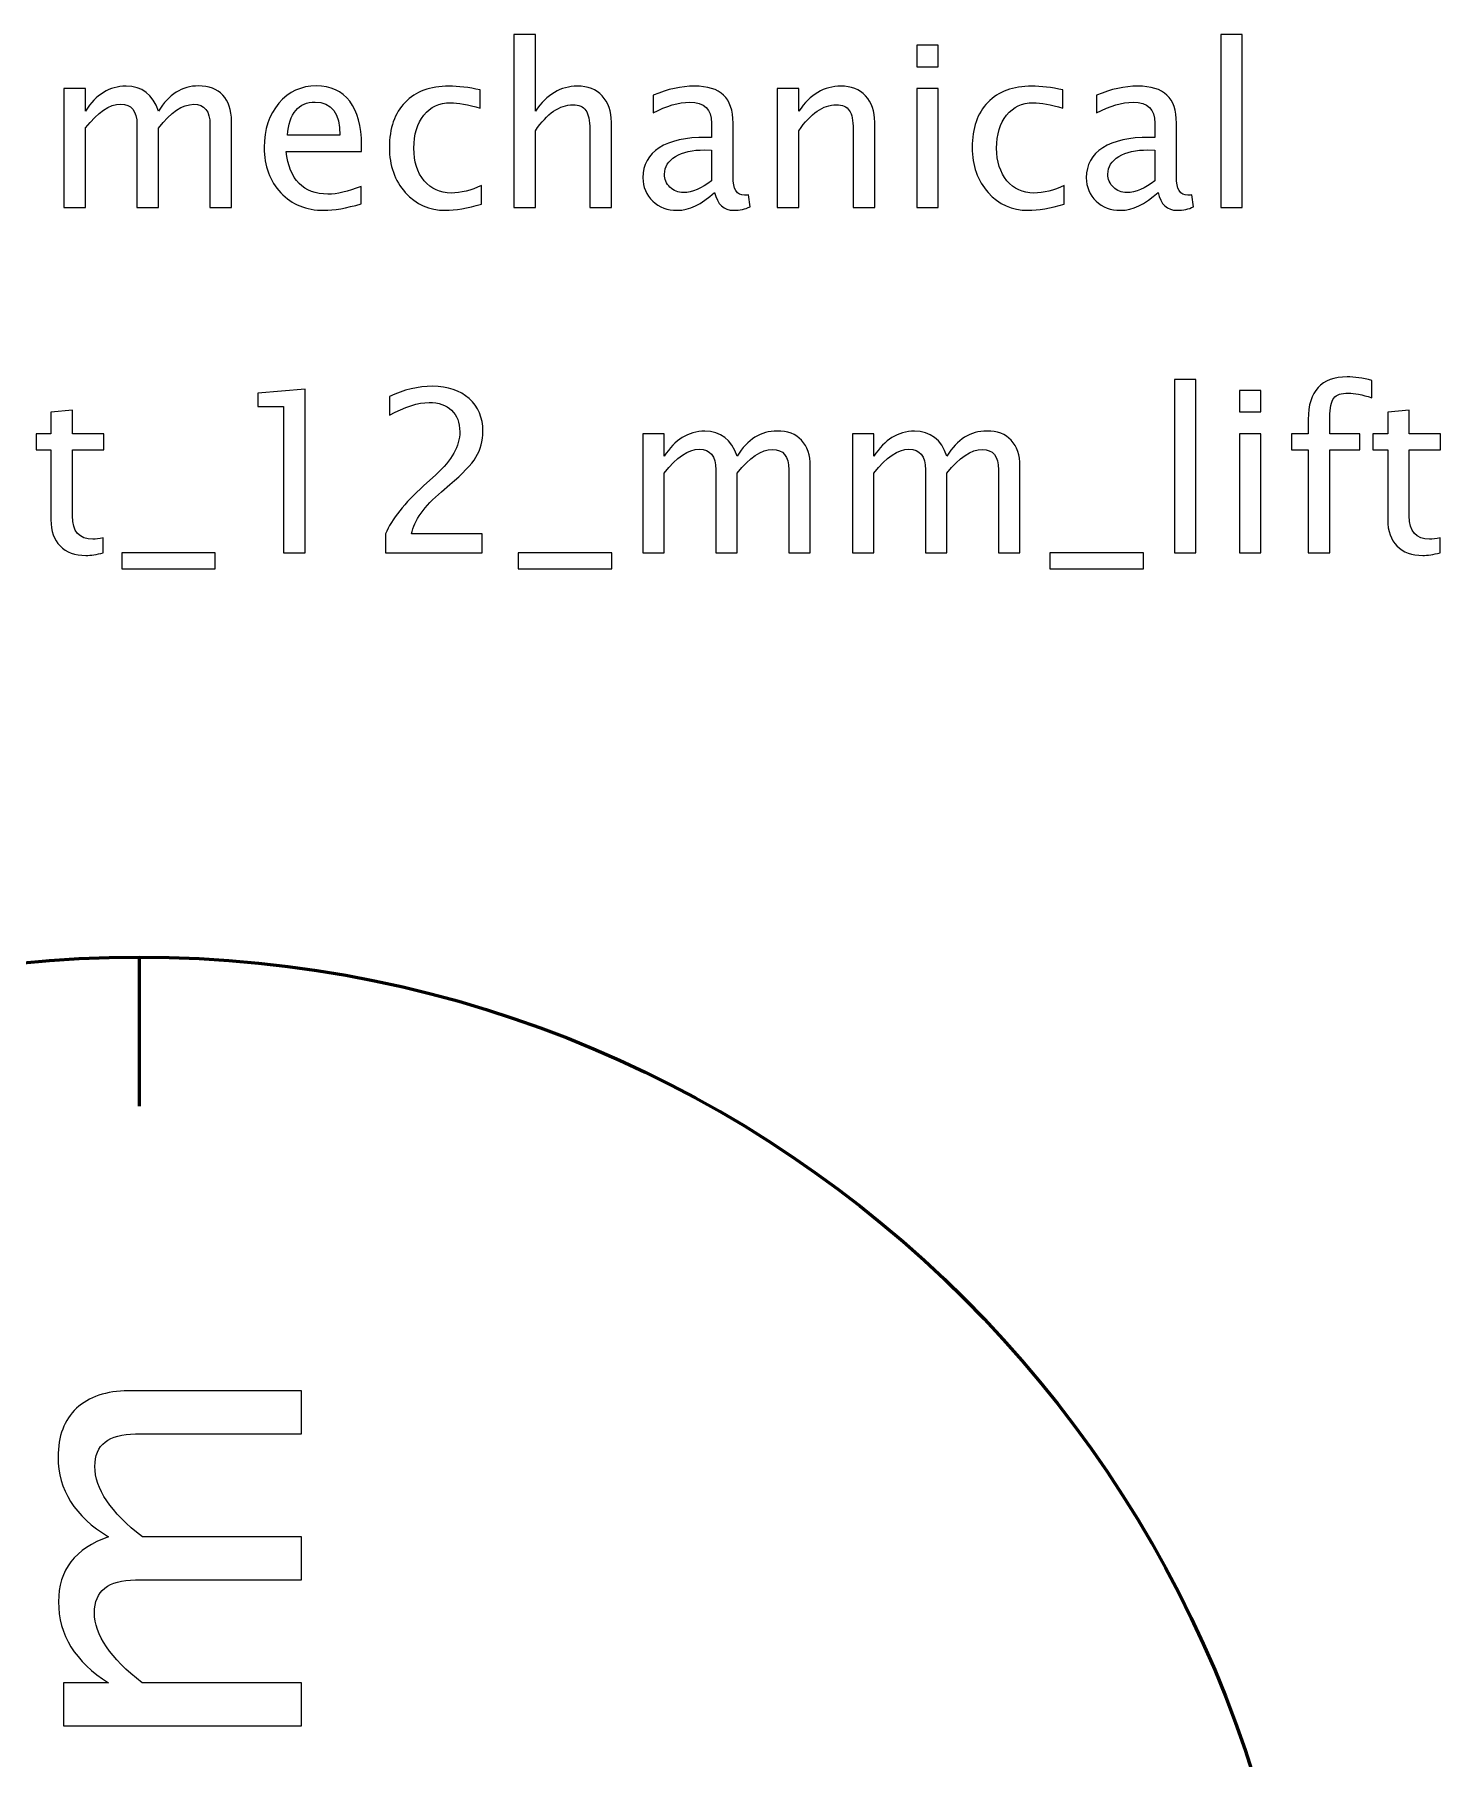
# Model space of a CAD drawing. Header units: centimetres. Extents: x -42.5 to 44.4, y -43.5 to 43.2.
# Drawn here: x -21.197 to -18.547, y 5.189 to 8.439 of the extents above; entities that cross this region are included whole.
import ezdxf

# ---------------------------------------------------------------- set-up
doc = ezdxf.new("R2010")
doc.units = ezdxf.units.CM
doc.header["$MEASUREMENT"] = 0
doc.layers.add('Layer 1', color=7, linetype='Continuous')

msp = doc.modelspace()

# ---------------------------------------------------------------- linework, layer by layer
at = {"layer": 'Layer 1', "lineweight": 53}
msp.add_ellipse((-21, 4.5), major_axis=(0, 2.2), ratio=1, dxfattribs=at)
at = {"layer": 'Layer 1'}
for points, knots in [([(-20.29378, 8.11265), (-20.29378, 8.11265), (-20.29378, 8.43904), (-20.29378, 8.43904), (-20.29378, 8.43904), (-20.29378, 8.43904), (-20.25314, 8.43904), (-20.25314, 8.43904), (-20.25314, 8.43904), (-20.25314, 8.43904), (-20.25314, 8.29461), (-20.25314, 8.29461), (-20.25314, 8.29461), (-20.23162, 8.32601), (-20.20523, 8.34167), (-20.17405, 8.34167), (-20.17405, 8.34167), (-20.15443, 8.34167), (-20.13884, 8.33553), (-20.12734, 8.32319), (-20.12734, 8.32319), (-20.11584, 8.31091), (-20.11006, 8.29433), (-20.11006, 8.27359), (-20.11006, 8.27359), (-20.11006, 8.27359), (-20.11006, 8.11265), (-20.11006, 8.11265), (-20.11006, 8.11265), (-20.11006, 8.11265), (-20.15069, 8.11265), (-20.15069, 8.11265), (-20.15069, 8.11265), (-20.15069, 8.11265), (-20.15069, 8.26032), (-20.15069, 8.26032), (-20.15069, 8.26032), (-20.15069, 8.27697), (-20.15316, 8.28883), (-20.15803, 8.29588), (-20.15803, 8.29588), (-20.16297, 8.30301), (-20.17109, 8.30654), (-20.18244, 8.30654), (-20.18244, 8.30654), (-20.20742, 8.30654), (-20.23099, 8.29024), (-20.25314, 8.25764), (-20.25314, 8.25764), (-20.25314, 8.25764), (-20.25314, 8.11265), (-20.25314, 8.11265), (-20.25314, 8.11265), (-20.25314, 8.11265), (-20.29378, 8.11265), (-20.29378, 8.11265)], [0, 0, 0, 0, 0.0666667, 0.0666667, 0.0666667, 0.0666667, 0.1333333, 0.1333333, 0.1333333, 0.1333333, 0.2, 0.2, 0.2, 0.2, 0.2666667, 0.2666667, 0.2666667, 0.2666667, 0.3333333, 0.3333333, 0.3333333, 0.3333333, 0.4, 0.4, 0.4, 0.4, 0.4666667, 0.4666667, 0.4666667, 0.4666667, 0.5333333, 0.5333333, 0.5333333, 0.5333333, 0.6, 0.6, 0.6, 0.6, 0.6666667, 0.6666667, 0.6666667, 0.6666667, 0.7333333, 0.7333333, 0.7333333, 0.7333333, 0.8, 0.8, 0.8, 0.8, 0.8666667, 0.8666667, 0.8666667, 0.8666667, 1, 1, 1, 1]), ([(-19.53453, 8.37808), (-19.53453, 8.37808), (-19.53453, 8.41872), (-19.53453, 8.41872), (-19.53453, 8.41872), (-19.53453, 8.41872), (-19.49389, 8.41872), (-19.49389, 8.41872), (-19.49389, 8.41872), (-19.49389, 8.41872), (-19.49389, 8.37808), (-19.49389, 8.37808), (-19.49389, 8.37808), (-19.49389, 8.37808), (-19.53453, 8.37808), (-19.53453, 8.37808)], [0, 0, 0, 0, 0.2, 0.2, 0.2, 0.2, 0.4, 0.4, 0.4, 0.4, 0.6, 0.6, 0.6, 0.6, 1, 1, 1, 1]), ([(-18.96162, 8.11265), (-18.96162, 8.11265), (-18.96162, 8.43904), (-18.96162, 8.43904), (-18.96162, 8.43904), (-18.96162, 8.43904), (-18.92098, 8.43904), (-18.92098, 8.43904), (-18.92098, 8.43904), (-18.92098, 8.43904), (-18.92098, 8.11265), (-18.92098, 8.11265), (-18.92098, 8.11265), (-18.92098, 8.11265), (-18.96162, 8.11265), (-18.96162, 8.11265)], [0, 0, 0, 0, 0.2, 0.2, 0.2, 0.2, 0.4, 0.4, 0.4, 0.4, 0.6, 0.6, 0.6, 0.6, 1, 1, 1, 1]), ([(-21.14172, 8.11265), (-21.14172, 8.11265), (-21.14172, 8.33701), (-21.14172, 8.33701), (-21.14172, 8.33701), (-21.14172, 8.33701), (-21.10108, 8.33701), (-21.10108, 8.33701), (-21.10108, 8.33701), (-21.10108, 8.33701), (-21.10108, 8.29461), (-21.10108, 8.29461), (-21.10108, 8.29461), (-21.08125, 8.32601), (-21.05585, 8.34167), (-21.02474, 8.34167), (-21.02474, 8.34167), (-20.99475, 8.34167), (-20.97436, 8.32601), (-20.9635, 8.29461), (-20.9635, 8.29461), (-20.94424, 8.32629), (-20.91912, 8.34209), (-20.88829, 8.34209), (-20.88829, 8.34209), (-20.8686, 8.34209), (-20.85329, 8.33631), (-20.84236, 8.32467), (-20.84236, 8.32467), (-20.83142, 8.31303), (-20.82592, 8.29673), (-20.82592, 8.27577), (-20.82592, 8.27577), (-20.82592, 8.27577), (-20.82592, 8.11265), (-20.82592, 8.11265), (-20.82592, 8.11265), (-20.82592, 8.11265), (-20.86656, 8.11265), (-20.86656, 8.11265), (-20.86656, 8.11265), (-20.86656, 8.11265), (-20.86656, 8.26907), (-20.86656, 8.26907), (-20.86656, 8.26907), (-20.86656, 8.29461), (-20.87672, 8.30738), (-20.89704, 8.30738), (-20.89704, 8.30738), (-20.91813, 8.30738), (-20.94029, 8.29249), (-20.9635, 8.26265), (-20.9635, 8.26265), (-20.9635, 8.26265), (-20.9635, 8.11265), (-20.9635, 8.11265), (-20.9635, 8.11265), (-20.9635, 8.11265), (-21.00414, 8.11265), (-21.00414, 8.11265), (-21.00414, 8.11265), (-21.00414, 8.11265), (-21.00414, 8.26921), (-21.00414, 8.26921), (-21.00414, 8.26921), (-21.00414, 8.29496), (-21.01444, 8.30781), (-21.03511, 8.30781), (-21.03511, 8.30781), (-21.05564, 8.30781), (-21.07766, 8.29285), (-21.10108, 8.26286), (-21.10108, 8.26286), (-21.10108, 8.26286), (-21.10108, 8.11265), (-21.10108, 8.11265), (-21.10108, 8.11265), (-21.10108, 8.11265), (-21.14172, 8.11265), (-21.14172, 8.11265)], [0, 0, 0, 0, 0.047619, 0.047619, 0.047619, 0.047619, 0.0952381, 0.0952381, 0.0952381, 0.0952381, 0.1428571, 0.1428571, 0.1428571, 0.1428571, 0.1904762, 0.1904762, 0.1904762, 0.1904762, 0.2380952, 0.2380952, 0.2380952, 0.2380952, 0.2857143, 0.2857143, 0.2857143, 0.2857143, 0.3333333, 0.3333333, 0.3333333, 0.3333333, 0.3809524, 0.3809524, 0.3809524, 0.3809524, 0.4285714, 0.4285714, 0.4285714, 0.4285714, 0.4761905, 0.4761905, 0.4761905, 0.4761905, 0.5238095, 0.5238095, 0.5238095, 0.5238095, 0.5714286, 0.5714286, 0.5714286, 0.5714286, 0.6190476, 0.6190476, 0.6190476, 0.6190476, 0.6666667, 0.6666667, 0.6666667, 0.6666667, 0.7142857, 0.7142857, 0.7142857, 0.7142857, 0.7619048, 0.7619048, 0.7619048, 0.7619048, 0.8095238, 0.8095238, 0.8095238, 0.8095238, 0.8571429, 0.8571429, 0.8571429, 0.8571429, 0.9047619, 0.9047619, 0.9047619, 0.9047619, 1, 1, 1, 1]), ([(-20.58179, 8.11985), (-20.6091, 8.11166), (-20.63245, 8.10757), (-20.65193, 8.10757), (-20.65193, 8.10757), (-20.68516, 8.10757), (-20.71218, 8.11858), (-20.73299, 8.14052), (-20.73299, 8.14052), (-20.75381, 8.16246), (-20.76425, 8.1909), (-20.76425, 8.22589), (-20.76425, 8.22589), (-20.76425, 8.25983), (-20.75508, 8.2877), (-20.73666, 8.3095), (-20.73666, 8.3095), (-20.71825, 8.33123), (-20.69468, 8.34209), (-20.66597, 8.34209), (-20.66597, 8.34209), (-20.6388, 8.34209), (-20.61778, 8.33243), (-20.60296, 8.3131), (-20.60296, 8.3131), (-20.58814, 8.29376), (-20.58074, 8.26639), (-20.58074, 8.2309), (-20.58074, 8.2309), (-20.58074, 8.2309), (-20.58095, 8.21848), (-20.58095, 8.21848), (-20.58095, 8.21848), (-20.58095, 8.21848), (-20.72276, 8.21848), (-20.72276, 8.21848), (-20.72276, 8.21848), (-20.71684, 8.16486), (-20.69066, 8.13805), (-20.64431, 8.13805), (-20.64431, 8.13805), (-20.6273, 8.13805), (-20.60649, 8.14285), (-20.58179, 8.15244), (-20.58179, 8.15244), (-20.58179, 8.15244), (-20.58179, 8.11985), (-20.58179, 8.11985)], [0, 0, 0, 0, 0.0769231, 0.0769231, 0.0769231, 0.0769231, 0.1538462, 0.1538462, 0.1538462, 0.1538462, 0.2307692, 0.2307692, 0.2307692, 0.2307692, 0.3076923, 0.3076923, 0.3076923, 0.3076923, 0.3846154, 0.3846154, 0.3846154, 0.3846154, 0.4615385, 0.4615385, 0.4615385, 0.4615385, 0.5384615, 0.5384615, 0.5384615, 0.5384615, 0.6153846, 0.6153846, 0.6153846, 0.6153846, 0.6923077, 0.6923077, 0.6923077, 0.6923077, 0.7692308, 0.7692308, 0.7692308, 0.7692308, 0.8461538, 0.8461538, 0.8461538, 0.8461538, 1, 1, 1, 1]), ([(-20.35481, 8.11942), (-20.38113, 8.11152), (-20.40385, 8.10757), (-20.42297, 8.10757), (-20.42297, 8.10757), (-20.45331, 8.10757), (-20.47843, 8.11879), (-20.49839, 8.14115), (-20.49839, 8.14115), (-20.51836, 8.16359), (-20.52838, 8.19188), (-20.52838, 8.22596), (-20.52838, 8.22596), (-20.52838, 8.26237), (-20.5185, 8.2908), (-20.49875, 8.31112), (-20.49875, 8.31112), (-20.47899, 8.33151), (-20.4514, 8.34167), (-20.41599, 8.34167), (-20.41599, 8.34167), (-20.39856, 8.34167), (-20.37894, 8.33927), (-20.35735, 8.33447), (-20.35735, 8.33447), (-20.35735, 8.33447), (-20.35735, 8.30019), (-20.35735, 8.30019), (-20.35735, 8.30019), (-20.38029, 8.30696), (-20.39898, 8.31035), (-20.41338, 8.31035), (-20.41338, 8.31035), (-20.43426, 8.31035), (-20.45098, 8.30251), (-20.46347, 8.28692), (-20.46347, 8.28692), (-20.47596, 8.27133), (-20.48224, 8.25051), (-20.48224, 8.22455), (-20.48224, 8.22455), (-20.48224, 8.19936), (-20.47575, 8.17904), (-20.46283, 8.16345), (-20.46283, 8.16345), (-20.44992, 8.14793), (-20.43306, 8.14017), (-20.41211, 8.14017), (-20.41211, 8.14017), (-20.39355, 8.14017), (-20.3745, 8.14496), (-20.35481, 8.15456), (-20.35481, 8.15456), (-20.35481, 8.15456), (-20.35481, 8.11942), (-20.35481, 8.11942)], [0, 0, 0, 0, 0.0666667, 0.0666667, 0.0666667, 0.0666667, 0.1333333, 0.1333333, 0.1333333, 0.1333333, 0.2, 0.2, 0.2, 0.2, 0.2666667, 0.2666667, 0.2666667, 0.2666667, 0.3333333, 0.3333333, 0.3333333, 0.3333333, 0.4, 0.4, 0.4, 0.4, 0.4666667, 0.4666667, 0.4666667, 0.4666667, 0.5333333, 0.5333333, 0.5333333, 0.5333333, 0.6, 0.6, 0.6, 0.6, 0.6666667, 0.6666667, 0.6666667, 0.6666667, 0.7333333, 0.7333333, 0.7333333, 0.7333333, 0.8, 0.8, 0.8, 0.8, 0.8666667, 0.8666667, 0.8666667, 0.8666667, 1, 1, 1, 1]), ([(-19.91539, 8.14122), (-19.9398, 8.11879), (-19.9633, 8.10757), (-19.98588, 8.10757), (-19.98588, 8.10757), (-20.00443, 8.10757), (-20.01988, 8.11336), (-20.03209, 8.125), (-20.03209, 8.125), (-20.04437, 8.13664), (-20.0505, 8.15131), (-20.0505, 8.16902), (-20.0505, 8.16902), (-20.0505, 8.19351), (-20.0402, 8.21234), (-20.0196, 8.22547), (-20.0196, 8.22547), (-19.999, 8.23859), (-19.96944, 8.24515), (-19.93091, 8.24515), (-19.93091, 8.24515), (-19.93091, 8.24515), (-19.92139, 8.24515), (-19.92139, 8.24515), (-19.92139, 8.24515), (-19.92139, 8.24515), (-19.92139, 8.27217), (-19.92139, 8.27217), (-19.92139, 8.27217), (-19.92139, 8.29821), (-19.93493, 8.31119), (-19.9621, 8.31119), (-19.9621, 8.31119), (-19.98312, 8.31119), (-20.00612, 8.30456), (-20.03103, 8.2913), (-20.03103, 8.2913), (-20.03103, 8.2913), (-20.03103, 8.32474), (-20.03103, 8.32474), (-20.03103, 8.32474), (-20.00365, 8.33603), (-19.97783, 8.34167), (-19.95363, 8.34167), (-19.95363, 8.34167), (-19.92873, 8.34167), (-19.91031, 8.33603), (-19.89853, 8.32467), (-19.89853, 8.32467), (-19.88667, 8.31331), (-19.88075, 8.29581), (-19.88075, 8.27217), (-19.88075, 8.27217), (-19.88075, 8.27217), (-19.88075, 8.17079), (-19.88075, 8.17079), (-19.88075, 8.17079), (-19.88075, 8.14757), (-19.87362, 8.13593), (-19.8593, 8.13593), (-19.8593, 8.13593), (-19.85754, 8.13593), (-19.85493, 8.13622), (-19.85147, 8.13678), (-19.85147, 8.13678), (-19.85147, 8.13678), (-19.84858, 8.1142), (-19.84858, 8.1142), (-19.84858, 8.1142), (-19.85782, 8.10976), (-19.86798, 8.10757), (-19.87913, 8.10757), (-19.87913, 8.10757), (-19.8981, 8.10757), (-19.91017, 8.11879), (-19.91539, 8.14122)], [0, 0, 0, 0, 0.05, 0.05, 0.05, 0.05, 0.1, 0.1, 0.1, 0.1, 0.15, 0.15, 0.15, 0.15, 0.2, 0.2, 0.2, 0.2, 0.25, 0.25, 0.25, 0.25, 0.3, 0.3, 0.3, 0.3, 0.35, 0.35, 0.35, 0.35, 0.4, 0.4, 0.4, 0.4, 0.45, 0.45, 0.45, 0.45, 0.5, 0.5, 0.5, 0.5, 0.55, 0.55, 0.55, 0.55, 0.6, 0.6, 0.6, 0.6, 0.65, 0.65, 0.65, 0.65, 0.7, 0.7, 0.7, 0.7, 0.75, 0.75, 0.75, 0.75, 0.8, 0.8, 0.8, 0.8, 0.85, 0.85, 0.85, 0.85, 0.9, 0.9, 0.9, 0.9, 1, 1, 1, 1]), ([(-19.79728, 8.11265), (-19.79728, 8.11265), (-19.79728, 8.33701), (-19.79728, 8.33701), (-19.79728, 8.33701), (-19.79728, 8.33701), (-19.75664, 8.33701), (-19.75664, 8.33701), (-19.75664, 8.33701), (-19.75664, 8.33701), (-19.75664, 8.29461), (-19.75664, 8.29461), (-19.75664, 8.29461), (-19.73512, 8.32601), (-19.70873, 8.34167), (-19.67755, 8.34167), (-19.67755, 8.34167), (-19.65793, 8.34167), (-19.64234, 8.33553), (-19.63084, 8.32319), (-19.63084, 8.32319), (-19.61934, 8.31091), (-19.61356, 8.29433), (-19.61356, 8.27359), (-19.61356, 8.27359), (-19.61356, 8.27359), (-19.61356, 8.11265), (-19.61356, 8.11265), (-19.61356, 8.11265), (-19.61356, 8.11265), (-19.65419, 8.11265), (-19.65419, 8.11265), (-19.65419, 8.11265), (-19.65419, 8.11265), (-19.65419, 8.26032), (-19.65419, 8.26032), (-19.65419, 8.26032), (-19.65419, 8.27697), (-19.65666, 8.28883), (-19.66153, 8.29588), (-19.66153, 8.29588), (-19.66647, 8.30301), (-19.67459, 8.30654), (-19.68594, 8.30654), (-19.68594, 8.30654), (-19.71092, 8.30654), (-19.73449, 8.29024), (-19.75664, 8.25764), (-19.75664, 8.25764), (-19.75664, 8.25764), (-19.75664, 8.11265), (-19.75664, 8.11265), (-19.75664, 8.11265), (-19.75664, 8.11265), (-19.79728, 8.11265), (-19.79728, 8.11265)], [0, 0, 0, 0, 0.0666667, 0.0666667, 0.0666667, 0.0666667, 0.1333333, 0.1333333, 0.1333333, 0.1333333, 0.2, 0.2, 0.2, 0.2, 0.2666667, 0.2666667, 0.2666667, 0.2666667, 0.3333333, 0.3333333, 0.3333333, 0.3333333, 0.4, 0.4, 0.4, 0.4, 0.4666667, 0.4666667, 0.4666667, 0.4666667, 0.5333333, 0.5333333, 0.5333333, 0.5333333, 0.6, 0.6, 0.6, 0.6, 0.6666667, 0.6666667, 0.6666667, 0.6666667, 0.7333333, 0.7333333, 0.7333333, 0.7333333, 0.8, 0.8, 0.8, 0.8, 0.8666667, 0.8666667, 0.8666667, 0.8666667, 1, 1, 1, 1]), ([(-19.53453, 8.11265), (-19.53453, 8.11265), (-19.53453, 8.33701), (-19.53453, 8.33701), (-19.53453, 8.33701), (-19.53453, 8.33701), (-19.49389, 8.33701), (-19.49389, 8.33701), (-19.49389, 8.33701), (-19.49389, 8.33701), (-19.49389, 8.11265), (-19.49389, 8.11265), (-19.49389, 8.11265), (-19.49389, 8.11265), (-19.53453, 8.11265), (-19.53453, 8.11265)], [0, 0, 0, 0, 0.2, 0.2, 0.2, 0.2, 0.4, 0.4, 0.4, 0.4, 0.6, 0.6, 0.6, 0.6, 1, 1, 1, 1]), ([(-19.2564, 8.11942), (-19.28272, 8.11152), (-19.30544, 8.10757), (-19.32456, 8.10757), (-19.32456, 8.10757), (-19.3549, 8.10757), (-19.38002, 8.11879), (-19.39998, 8.14115), (-19.39998, 8.14115), (-19.41995, 8.16359), (-19.42997, 8.19188), (-19.42997, 8.22596), (-19.42997, 8.22596), (-19.42997, 8.26237), (-19.42009, 8.2908), (-19.40034, 8.31112), (-19.40034, 8.31112), (-19.38058, 8.33151), (-19.35299, 8.34167), (-19.31758, 8.34167), (-19.31758, 8.34167), (-19.30015, 8.34167), (-19.28053, 8.33927), (-19.25894, 8.33447), (-19.25894, 8.33447), (-19.25894, 8.33447), (-19.25894, 8.30019), (-19.25894, 8.30019), (-19.25894, 8.30019), (-19.28188, 8.30696), (-19.30057, 8.31035), (-19.31497, 8.31035), (-19.31497, 8.31035), (-19.33585, 8.31035), (-19.35257, 8.30251), (-19.36506, 8.28692), (-19.36506, 8.28692), (-19.37755, 8.27133), (-19.38383, 8.25051), (-19.38383, 8.22455), (-19.38383, 8.22455), (-19.38383, 8.19936), (-19.37734, 8.17904), (-19.36442, 8.16345), (-19.36442, 8.16345), (-19.35151, 8.14793), (-19.33465, 8.14017), (-19.3137, 8.14017), (-19.3137, 8.14017), (-19.29514, 8.14017), (-19.27609, 8.14496), (-19.2564, 8.15456), (-19.2564, 8.15456), (-19.2564, 8.15456), (-19.2564, 8.11942), (-19.2564, 8.11942)], [0, 0, 0, 0, 0.0666667, 0.0666667, 0.0666667, 0.0666667, 0.1333333, 0.1333333, 0.1333333, 0.1333333, 0.2, 0.2, 0.2, 0.2, 0.2666667, 0.2666667, 0.2666667, 0.2666667, 0.3333333, 0.3333333, 0.3333333, 0.3333333, 0.4, 0.4, 0.4, 0.4, 0.4666667, 0.4666667, 0.4666667, 0.4666667, 0.5333333, 0.5333333, 0.5333333, 0.5333333, 0.6, 0.6, 0.6, 0.6, 0.6666667, 0.6666667, 0.6666667, 0.6666667, 0.7333333, 0.7333333, 0.7333333, 0.7333333, 0.8, 0.8, 0.8, 0.8, 0.8666667, 0.8666667, 0.8666667, 0.8666667, 1, 1, 1, 1]), ([(-19.07973, 8.14122), (-19.10414, 8.11879), (-19.12764, 8.10757), (-19.15022, 8.10757), (-19.15022, 8.10757), (-19.16877, 8.10757), (-19.18422, 8.11336), (-19.19643, 8.125), (-19.19643, 8.125), (-19.20871, 8.13664), (-19.21484, 8.15131), (-19.21484, 8.16902), (-19.21484, 8.16902), (-19.21484, 8.19351), (-19.20454, 8.21234), (-19.18394, 8.22547), (-19.18394, 8.22547), (-19.16334, 8.23859), (-19.13378, 8.24515), (-19.09525, 8.24515), (-19.09525, 8.24515), (-19.09525, 8.24515), (-19.08573, 8.24515), (-19.08573, 8.24515), (-19.08573, 8.24515), (-19.08573, 8.24515), (-19.08573, 8.27217), (-19.08573, 8.27217), (-19.08573, 8.27217), (-19.08573, 8.29821), (-19.09927, 8.31119), (-19.12644, 8.31119), (-19.12644, 8.31119), (-19.14746, 8.31119), (-19.17046, 8.30456), (-19.19537, 8.2913), (-19.19537, 8.2913), (-19.19537, 8.2913), (-19.19537, 8.32474), (-19.19537, 8.32474), (-19.19537, 8.32474), (-19.16799, 8.33603), (-19.14217, 8.34167), (-19.11797, 8.34167), (-19.11797, 8.34167), (-19.09307, 8.34167), (-19.07465, 8.33603), (-19.06287, 8.32467), (-19.06287, 8.32467), (-19.05101, 8.31331), (-19.04509, 8.29581), (-19.04509, 8.27217), (-19.04509, 8.27217), (-19.04509, 8.27217), (-19.04509, 8.17079), (-19.04509, 8.17079), (-19.04509, 8.17079), (-19.04509, 8.14757), (-19.03796, 8.13593), (-19.02364, 8.13593), (-19.02364, 8.13593), (-19.02188, 8.13593), (-19.01927, 8.13622), (-19.01581, 8.13678), (-19.01581, 8.13678), (-19.01581, 8.13678), (-19.01292, 8.1142), (-19.01292, 8.1142), (-19.01292, 8.1142), (-19.02216, 8.10976), (-19.03232, 8.10757), (-19.04347, 8.10757), (-19.04347, 8.10757), (-19.06244, 8.10757), (-19.07451, 8.11879), (-19.07973, 8.14122)], [0, 0, 0, 0, 0.05, 0.05, 0.05, 0.05, 0.1, 0.1, 0.1, 0.1, 0.15, 0.15, 0.15, 0.15, 0.2, 0.2, 0.2, 0.2, 0.25, 0.25, 0.25, 0.25, 0.3, 0.3, 0.3, 0.3, 0.35, 0.35, 0.35, 0.35, 0.4, 0.4, 0.4, 0.4, 0.45, 0.45, 0.45, 0.45, 0.5, 0.5, 0.5, 0.5, 0.55, 0.55, 0.55, 0.55, 0.6, 0.6, 0.6, 0.6, 0.65, 0.65, 0.65, 0.65, 0.7, 0.7, 0.7, 0.7, 0.75, 0.75, 0.75, 0.75, 0.8, 0.8, 0.8, 0.8, 0.85, 0.85, 0.85, 0.85, 0.9, 0.9, 0.9, 0.9, 1, 1, 1, 1]), ([(-20.72065, 8.24896), (-20.72065, 8.24896), (-20.62159, 8.24896), (-20.62159, 8.24896), (-20.62159, 8.24896), (-20.62159, 8.29073), (-20.63718, 8.31162), (-20.6683, 8.31162), (-20.6683, 8.31162), (-20.69962, 8.31162), (-20.71705, 8.29073), (-20.72065, 8.24896)], [0, 0, 0, 0, 0.25, 0.25, 0.25, 0.25, 0.5, 0.5, 0.5, 0.5, 1, 1, 1, 1]), ([(-19.92139, 8.16338), (-19.92139, 8.16338), (-19.92139, 8.22102), (-19.92139, 8.22102), (-19.92139, 8.22102), (-19.92139, 8.22102), (-19.93444, 8.22145), (-19.93444, 8.22145), (-19.93444, 8.22145), (-19.95702, 8.22145), (-19.97522, 8.21728), (-19.98912, 8.20896), (-19.98912, 8.20896), (-20.00295, 8.20056), (-20.00986, 8.18948), (-20.00986, 8.17566), (-20.00986, 8.17566), (-20.00986, 8.16599), (-20.00641, 8.15781), (-19.99956, 8.1511), (-19.99956, 8.1511), (-19.99265, 8.1444), (-19.98425, 8.14101), (-19.9743, 8.14101), (-19.9743, 8.14101), (-19.95737, 8.14101), (-19.93973, 8.14849), (-19.92139, 8.16338)], [0, 0, 0, 0, 0.125, 0.125, 0.125, 0.125, 0.25, 0.25, 0.25, 0.25, 0.375, 0.375, 0.375, 0.375, 0.5, 0.5, 0.5, 0.5, 0.625, 0.625, 0.625, 0.625, 0.75, 0.75, 0.75, 0.75, 1, 1, 1, 1]), ([(-19.08573, 8.16338), (-19.08573, 8.16338), (-19.08573, 8.22102), (-19.08573, 8.22102), (-19.08573, 8.22102), (-19.08573, 8.22102), (-19.09878, 8.22145), (-19.09878, 8.22145), (-19.09878, 8.22145), (-19.12136, 8.22145), (-19.13956, 8.21728), (-19.15346, 8.20896), (-19.15346, 8.20896), (-19.16729, 8.20056), (-19.1742, 8.18948), (-19.1742, 8.17566), (-19.1742, 8.17566), (-19.1742, 8.16599), (-19.17075, 8.15781), (-19.1639, 8.1511), (-19.1639, 8.1511), (-19.15699, 8.1444), (-19.14859, 8.14101), (-19.13864, 8.14101), (-19.13864, 8.14101), (-19.12171, 8.14101), (-19.10407, 8.14849), (-19.08573, 8.16338)], [0, 0, 0, 0, 0.125, 0.125, 0.125, 0.125, 0.25, 0.25, 0.25, 0.25, 0.375, 0.375, 0.375, 0.375, 0.5, 0.5, 0.5, 0.5, 0.625, 0.625, 0.625, 0.625, 0.75, 0.75, 0.75, 0.75, 1, 1, 1, 1]), ([(-20.72773, 7.46213), (-20.72773, 7.46213), (-20.72773, 7.73772), (-20.72773, 7.73772), (-20.72773, 7.73772), (-20.72773, 7.73772), (-20.77641, 7.73772), (-20.77641, 7.73772), (-20.77641, 7.73772), (-20.77641, 7.73772), (-20.77641, 7.76312), (-20.77641, 7.76312), (-20.77641, 7.76312), (-20.77641, 7.76312), (-20.68709, 7.77074), (-20.68709, 7.77074), (-20.68709, 7.77074), (-20.68709, 7.77074), (-20.68709, 7.46213), (-20.68709, 7.46213), (-20.68709, 7.46213), (-20.68709, 7.46213), (-20.72773, 7.46213), (-20.72773, 7.46213)], [0, 0, 0, 0, 0.1428571, 0.1428571, 0.1428571, 0.1428571, 0.2857143, 0.2857143, 0.2857143, 0.2857143, 0.4285714, 0.4285714, 0.4285714, 0.4285714, 0.5714286, 0.5714286, 0.5714286, 0.5714286, 0.7142857, 0.7142857, 0.7142857, 0.7142857, 1, 1, 1, 1]), ([(-20.53581, 7.46213), (-20.53581, 7.46213), (-20.53581, 7.49769), (-20.53581, 7.49769), (-20.53581, 7.49769), (-20.52396, 7.52542), (-20.50004, 7.55569), (-20.46399, 7.58835), (-20.46399, 7.58835), (-20.46399, 7.58835), (-20.44071, 7.60924), (-20.44071, 7.60924), (-20.44071, 7.60924), (-20.41072, 7.63647), (-20.39569, 7.66342), (-20.39569, 7.69023), (-20.39569, 7.69023), (-20.39569, 7.70738), (-20.40084, 7.72078), (-20.41107, 7.73059), (-20.41107, 7.73059), (-20.4213, 7.7404), (-20.43548, 7.74534), (-20.45348, 7.74534), (-20.45348, 7.74534), (-20.4745, 7.74534), (-20.49941, 7.73729), (-20.52819, 7.72121), (-20.52819, 7.72121), (-20.52819, 7.72121), (-20.52819, 7.75677), (-20.52819, 7.75677), (-20.52819, 7.75677), (-20.50103, 7.76947), (-20.47401, 7.77582), (-20.44706, 7.77582), (-20.44706, 7.77582), (-20.41841, 7.77582), (-20.39541, 7.76813), (-20.37805, 7.75268), (-20.37805, 7.75268), (-20.36077, 7.73722), (-20.35209, 7.71676), (-20.35209, 7.69122), (-20.35209, 7.69122), (-20.35209, 7.67288), (-20.35646, 7.65658), (-20.36521, 7.6424), (-20.36521, 7.6424), (-20.37403, 7.62815), (-20.39033, 7.61093), (-20.41425, 7.59061), (-20.41425, 7.59061), (-20.41425, 7.59061), (-20.42998, 7.57721), (-20.42998, 7.57721), (-20.42998, 7.57721), (-20.46272, 7.54948), (-20.48163, 7.52295), (-20.48671, 7.49769), (-20.48671, 7.49769), (-20.48671, 7.49769), (-20.35336, 7.49769), (-20.35336, 7.49769), (-20.35336, 7.49769), (-20.35336, 7.49769), (-20.35336, 7.46213), (-20.35336, 7.46213), (-20.35336, 7.46213), (-20.35336, 7.46213), (-20.53581, 7.46213), (-20.53581, 7.46213)], [0, 0, 0, 0, 0.0526316, 0.0526316, 0.0526316, 0.0526316, 0.1052632, 0.1052632, 0.1052632, 0.1052632, 0.1578947, 0.1578947, 0.1578947, 0.1578947, 0.2105263, 0.2105263, 0.2105263, 0.2105263, 0.2631579, 0.2631579, 0.2631579, 0.2631579, 0.3157895, 0.3157895, 0.3157895, 0.3157895, 0.3684211, 0.3684211, 0.3684211, 0.3684211, 0.4210526, 0.4210526, 0.4210526, 0.4210526, 0.4736842, 0.4736842, 0.4736842, 0.4736842, 0.5263158, 0.5263158, 0.5263158, 0.5263158, 0.5789474, 0.5789474, 0.5789474, 0.5789474, 0.6315789, 0.6315789, 0.6315789, 0.6315789, 0.6842105, 0.6842105, 0.6842105, 0.6842105, 0.7368421, 0.7368421, 0.7368421, 0.7368421, 0.7894737, 0.7894737, 0.7894737, 0.7894737, 0.8421053, 0.8421053, 0.8421053, 0.8421053, 0.8947368, 0.8947368, 0.8947368, 0.8947368, 1, 1, 1, 1]), ([(-19.04878, 7.46213), (-19.04878, 7.46213), (-19.04878, 7.78852), (-19.04878, 7.78852), (-19.04878, 7.78852), (-19.04878, 7.78852), (-19.00814, 7.78852), (-19.00814, 7.78852), (-19.00814, 7.78852), (-19.00814, 7.78852), (-19.00814, 7.46213), (-19.00814, 7.46213), (-19.00814, 7.46213), (-19.00814, 7.46213), (-19.04878, 7.46213), (-19.04878, 7.46213)], [0, 0, 0, 0, 0.2, 0.2, 0.2, 0.2, 0.4, 0.4, 0.4, 0.4, 0.6, 0.6, 0.6, 0.6, 1, 1, 1, 1]), ([(-18.92644, 7.72756), (-18.92644, 7.72756), (-18.92644, 7.7682), (-18.92644, 7.7682), (-18.92644, 7.7682), (-18.92644, 7.7682), (-18.8858, 7.7682), (-18.8858, 7.7682), (-18.8858, 7.7682), (-18.8858, 7.7682), (-18.8858, 7.72756), (-18.8858, 7.72756), (-18.8858, 7.72756), (-18.8858, 7.72756), (-18.92644, 7.72756), (-18.92644, 7.72756)], [0, 0, 0, 0, 0.2, 0.2, 0.2, 0.2, 0.4, 0.4, 0.4, 0.4, 0.6, 0.6, 0.6, 0.6, 1, 1, 1, 1]), ([(-18.79648, 7.46213), (-18.79648, 7.46213), (-18.79648, 7.65602), (-18.79648, 7.65602), (-18.79648, 7.65602), (-18.79648, 7.65602), (-18.8283, 7.65602), (-18.8283, 7.65602), (-18.8283, 7.65602), (-18.8283, 7.65602), (-18.8283, 7.68649), (-18.8283, 7.68649), (-18.8283, 7.68649), (-18.8283, 7.68649), (-18.79648, 7.68649), (-18.79648, 7.68649), (-18.79648, 7.68649), (-18.79648, 7.68649), (-18.79648, 7.71338), (-18.79648, 7.71338), (-18.79648, 7.71338), (-18.79648, 7.76686), (-18.77207, 7.7936), (-18.72324, 7.7936), (-18.72324, 7.7936), (-18.70956, 7.7936), (-18.69403, 7.79134), (-18.67668, 7.78682), (-18.67668, 7.78682), (-18.67668, 7.78682), (-18.67668, 7.75423), (-18.67668, 7.75423), (-18.67668, 7.75423), (-18.69509, 7.76015), (-18.70984, 7.76312), (-18.72092, 7.76312), (-18.72092, 7.76312), (-18.73439, 7.76312), (-18.74356, 7.75994), (-18.74843, 7.75352), (-18.74843, 7.75352), (-18.75337, 7.7471), (-18.75584, 7.73518), (-18.75584, 7.71775), (-18.75584, 7.71775), (-18.75584, 7.71775), (-18.75584, 7.68649), (-18.75584, 7.68649), (-18.75584, 7.68649), (-18.75584, 7.68649), (-18.69947, 7.68649), (-18.69947, 7.68649), (-18.69947, 7.68649), (-18.69947, 7.68649), (-18.69947, 7.65602), (-18.69947, 7.65602), (-18.69947, 7.65602), (-18.69947, 7.65602), (-18.75584, 7.65602), (-18.75584, 7.65602), (-18.75584, 7.65602), (-18.75584, 7.65602), (-18.75584, 7.46213), (-18.75584, 7.46213), (-18.75584, 7.46213), (-18.75584, 7.46213), (-18.79648, 7.46213), (-18.79648, 7.46213)], [0, 0, 0, 0, 0.0555556, 0.0555556, 0.0555556, 0.0555556, 0.1111111, 0.1111111, 0.1111111, 0.1111111, 0.1666667, 0.1666667, 0.1666667, 0.1666667, 0.2222222, 0.2222222, 0.2222222, 0.2222222, 0.2777778, 0.2777778, 0.2777778, 0.2777778, 0.3333333, 0.3333333, 0.3333333, 0.3333333, 0.3888889, 0.3888889, 0.3888889, 0.3888889, 0.4444444, 0.4444444, 0.4444444, 0.4444444, 0.5, 0.5, 0.5, 0.5, 0.5555556, 0.5555556, 0.5555556, 0.5555556, 0.6111111, 0.6111111, 0.6111111, 0.6111111, 0.6666667, 0.6666667, 0.6666667, 0.6666667, 0.7222222, 0.7222222, 0.7222222, 0.7222222, 0.7777778, 0.7777778, 0.7777778, 0.7777778, 0.8333333, 0.8333333, 0.8333333, 0.8333333, 0.8888889, 0.8888889, 0.8888889, 0.8888889, 1, 1, 1, 1]), ([(-21.06767, 7.4622), (-21.08023, 7.45874), (-21.09117, 7.45705), (-21.10041, 7.45705), (-21.10041, 7.45705), (-21.12115, 7.45705), (-21.13731, 7.46298), (-21.14888, 7.47483), (-21.14888, 7.47483), (-21.16052, 7.48668), (-21.16631, 7.50312), (-21.16631, 7.52422), (-21.16631, 7.52422), (-21.16631, 7.52422), (-21.16631, 7.65602), (-21.16631, 7.65602), (-21.16631, 7.65602), (-21.16631, 7.65602), (-21.19439, 7.65602), (-21.19439, 7.65602), (-21.19439, 7.65602), (-21.19439, 7.65602), (-21.19439, 7.68649), (-21.19439, 7.68649), (-21.19439, 7.68649), (-21.19439, 7.68649), (-21.16631, 7.68649), (-21.16631, 7.68649), (-21.16631, 7.68649), (-21.16631, 7.68649), (-21.16631, 7.72706), (-21.16631, 7.72706), (-21.16631, 7.72706), (-21.16631, 7.72706), (-21.12567, 7.73094), (-21.12567, 7.73094), (-21.12567, 7.73094), (-21.12567, 7.73094), (-21.12567, 7.68649), (-21.12567, 7.68649), (-21.12567, 7.68649), (-21.12567, 7.68649), (-21.06682, 7.68649), (-21.06682, 7.68649), (-21.06682, 7.68649), (-21.06682, 7.68649), (-21.06682, 7.65602), (-21.06682, 7.65602), (-21.06682, 7.65602), (-21.06682, 7.65602), (-21.12567, 7.65602), (-21.12567, 7.65602), (-21.12567, 7.65602), (-21.12567, 7.65602), (-21.12567, 7.53156), (-21.12567, 7.53156), (-21.12567, 7.53156), (-21.12567, 7.50221), (-21.1129, 7.48753), (-21.08743, 7.48753), (-21.08743, 7.48753), (-21.08199, 7.48753), (-21.07543, 7.48845), (-21.06767, 7.49021), (-21.06767, 7.49021), (-21.06767, 7.49021), (-21.06767, 7.4622), (-21.06767, 7.4622)], [0, 0, 0, 0, 0.0555556, 0.0555556, 0.0555556, 0.0555556, 0.1111111, 0.1111111, 0.1111111, 0.1111111, 0.1666667, 0.1666667, 0.1666667, 0.1666667, 0.2222222, 0.2222222, 0.2222222, 0.2222222, 0.2777778, 0.2777778, 0.2777778, 0.2777778, 0.3333333, 0.3333333, 0.3333333, 0.3333333, 0.3888889, 0.3888889, 0.3888889, 0.3888889, 0.4444444, 0.4444444, 0.4444444, 0.4444444, 0.5, 0.5, 0.5, 0.5, 0.5555556, 0.5555556, 0.5555556, 0.5555556, 0.6111111, 0.6111111, 0.6111111, 0.6111111, 0.6666667, 0.6666667, 0.6666667, 0.6666667, 0.7222222, 0.7222222, 0.7222222, 0.7222222, 0.7777778, 0.7777778, 0.7777778, 0.7777778, 0.8333333, 0.8333333, 0.8333333, 0.8333333, 0.8888889, 0.8888889, 0.8888889, 0.8888889, 1, 1, 1, 1]), ([(-18.54813, 7.4622), (-18.56069, 7.45874), (-18.57163, 7.45705), (-18.58087, 7.45705), (-18.58087, 7.45705), (-18.60161, 7.45705), (-18.61777, 7.46298), (-18.62934, 7.47483), (-18.62934, 7.47483), (-18.64098, 7.48668), (-18.64677, 7.50312), (-18.64677, 7.52422), (-18.64677, 7.52422), (-18.64677, 7.52422), (-18.64677, 7.65602), (-18.64677, 7.65602), (-18.64677, 7.65602), (-18.64677, 7.65602), (-18.67485, 7.65602), (-18.67485, 7.65602), (-18.67485, 7.65602), (-18.67485, 7.65602), (-18.67485, 7.68649), (-18.67485, 7.68649), (-18.67485, 7.68649), (-18.67485, 7.68649), (-18.64677, 7.68649), (-18.64677, 7.68649), (-18.64677, 7.68649), (-18.64677, 7.68649), (-18.64677, 7.72706), (-18.64677, 7.72706), (-18.64677, 7.72706), (-18.64677, 7.72706), (-18.60613, 7.73094), (-18.60613, 7.73094), (-18.60613, 7.73094), (-18.60613, 7.73094), (-18.60613, 7.68649), (-18.60613, 7.68649), (-18.60613, 7.68649), (-18.60613, 7.68649), (-18.54728, 7.68649), (-18.54728, 7.68649), (-18.54728, 7.68649), (-18.54728, 7.68649), (-18.54728, 7.65602), (-18.54728, 7.65602), (-18.54728, 7.65602), (-18.54728, 7.65602), (-18.60613, 7.65602), (-18.60613, 7.65602), (-18.60613, 7.65602), (-18.60613, 7.65602), (-18.60613, 7.53156), (-18.60613, 7.53156), (-18.60613, 7.53156), (-18.60613, 7.50221), (-18.59336, 7.48753), (-18.56789, 7.48753), (-18.56789, 7.48753), (-18.56245, 7.48753), (-18.55589, 7.48845), (-18.54813, 7.49021), (-18.54813, 7.49021), (-18.54813, 7.49021), (-18.54813, 7.4622), (-18.54813, 7.4622)], [0, 0, 0, 0, 0.0555556, 0.0555556, 0.0555556, 0.0555556, 0.1111111, 0.1111111, 0.1111111, 0.1111111, 0.1666667, 0.1666667, 0.1666667, 0.1666667, 0.2222222, 0.2222222, 0.2222222, 0.2222222, 0.2777778, 0.2777778, 0.2777778, 0.2777778, 0.3333333, 0.3333333, 0.3333333, 0.3333333, 0.3888889, 0.3888889, 0.3888889, 0.3888889, 0.4444444, 0.4444444, 0.4444444, 0.4444444, 0.5, 0.5, 0.5, 0.5, 0.5555556, 0.5555556, 0.5555556, 0.5555556, 0.6111111, 0.6111111, 0.6111111, 0.6111111, 0.6666667, 0.6666667, 0.6666667, 0.6666667, 0.7222222, 0.7222222, 0.7222222, 0.7222222, 0.7777778, 0.7777778, 0.7777778, 0.7777778, 0.8333333, 0.8333333, 0.8333333, 0.8333333, 0.8888889, 0.8888889, 0.8888889, 0.8888889, 1, 1, 1, 1]), ([(-20.05095, 7.46213), (-20.05095, 7.46213), (-20.05095, 7.68649), (-20.05095, 7.68649), (-20.05095, 7.68649), (-20.05095, 7.68649), (-20.01031, 7.68649), (-20.01031, 7.68649), (-20.01031, 7.68649), (-20.01031, 7.68649), (-20.01031, 7.64409), (-20.01031, 7.64409), (-20.01031, 7.64409), (-19.99048, 7.67549), (-19.96508, 7.69115), (-19.93397, 7.69115), (-19.93397, 7.69115), (-19.90398, 7.69115), (-19.88359, 7.67549), (-19.87273, 7.64409), (-19.87273, 7.64409), (-19.85347, 7.67577), (-19.82835, 7.69157), (-19.79752, 7.69157), (-19.79752, 7.69157), (-19.77783, 7.69157), (-19.76252, 7.68579), (-19.75159, 7.67415), (-19.75159, 7.67415), (-19.74065, 7.66251), (-19.73515, 7.64621), (-19.73515, 7.62525), (-19.73515, 7.62525), (-19.73515, 7.62525), (-19.73515, 7.46213), (-19.73515, 7.46213), (-19.73515, 7.46213), (-19.73515, 7.46213), (-19.77579, 7.46213), (-19.77579, 7.46213), (-19.77579, 7.46213), (-19.77579, 7.46213), (-19.77579, 7.61855), (-19.77579, 7.61855), (-19.77579, 7.61855), (-19.77579, 7.64409), (-19.78595, 7.65686), (-19.80627, 7.65686), (-19.80627, 7.65686), (-19.82736, 7.65686), (-19.84952, 7.64197), (-19.87273, 7.61213), (-19.87273, 7.61213), (-19.87273, 7.61213), (-19.87273, 7.46213), (-19.87273, 7.46213), (-19.87273, 7.46213), (-19.87273, 7.46213), (-19.91337, 7.46213), (-19.91337, 7.46213), (-19.91337, 7.46213), (-19.91337, 7.46213), (-19.91337, 7.61869), (-19.91337, 7.61869), (-19.91337, 7.61869), (-19.91337, 7.64444), (-19.92367, 7.65729), (-19.94434, 7.65729), (-19.94434, 7.65729), (-19.96487, 7.65729), (-19.98689, 7.64233), (-20.01031, 7.61234), (-20.01031, 7.61234), (-20.01031, 7.61234), (-20.01031, 7.46213), (-20.01031, 7.46213), (-20.01031, 7.46213), (-20.01031, 7.46213), (-20.05095, 7.46213), (-20.05095, 7.46213)], [0, 0, 0, 0, 0.047619, 0.047619, 0.047619, 0.047619, 0.0952381, 0.0952381, 0.0952381, 0.0952381, 0.1428571, 0.1428571, 0.1428571, 0.1428571, 0.1904762, 0.1904762, 0.1904762, 0.1904762, 0.2380952, 0.2380952, 0.2380952, 0.2380952, 0.2857143, 0.2857143, 0.2857143, 0.2857143, 0.3333333, 0.3333333, 0.3333333, 0.3333333, 0.3809524, 0.3809524, 0.3809524, 0.3809524, 0.4285714, 0.4285714, 0.4285714, 0.4285714, 0.4761905, 0.4761905, 0.4761905, 0.4761905, 0.5238095, 0.5238095, 0.5238095, 0.5238095, 0.5714286, 0.5714286, 0.5714286, 0.5714286, 0.6190476, 0.6190476, 0.6190476, 0.6190476, 0.6666667, 0.6666667, 0.6666667, 0.6666667, 0.7142857, 0.7142857, 0.7142857, 0.7142857, 0.7619048, 0.7619048, 0.7619048, 0.7619048, 0.8095238, 0.8095238, 0.8095238, 0.8095238, 0.8571429, 0.8571429, 0.8571429, 0.8571429, 0.9047619, 0.9047619, 0.9047619, 0.9047619, 1, 1, 1, 1]), ([(-19.6557, 7.46213), (-19.6557, 7.46213), (-19.6557, 7.68649), (-19.6557, 7.68649), (-19.6557, 7.68649), (-19.6557, 7.68649), (-19.61506, 7.68649), (-19.61506, 7.68649), (-19.61506, 7.68649), (-19.61506, 7.68649), (-19.61506, 7.64409), (-19.61506, 7.64409), (-19.61506, 7.64409), (-19.59523, 7.67549), (-19.56983, 7.69115), (-19.53872, 7.69115), (-19.53872, 7.69115), (-19.50873, 7.69115), (-19.48834, 7.67549), (-19.47748, 7.64409), (-19.47748, 7.64409), (-19.45822, 7.67577), (-19.4331, 7.69157), (-19.40227, 7.69157), (-19.40227, 7.69157), (-19.38258, 7.69157), (-19.36727, 7.68579), (-19.35634, 7.67415), (-19.35634, 7.67415), (-19.3454, 7.66251), (-19.3399, 7.64621), (-19.3399, 7.62525), (-19.3399, 7.62525), (-19.3399, 7.62525), (-19.3399, 7.46213), (-19.3399, 7.46213), (-19.3399, 7.46213), (-19.3399, 7.46213), (-19.38054, 7.46213), (-19.38054, 7.46213), (-19.38054, 7.46213), (-19.38054, 7.46213), (-19.38054, 7.61855), (-19.38054, 7.61855), (-19.38054, 7.61855), (-19.38054, 7.64409), (-19.3907, 7.65686), (-19.41102, 7.65686), (-19.41102, 7.65686), (-19.43211, 7.65686), (-19.45427, 7.64197), (-19.47748, 7.61213), (-19.47748, 7.61213), (-19.47748, 7.61213), (-19.47748, 7.46213), (-19.47748, 7.46213), (-19.47748, 7.46213), (-19.47748, 7.46213), (-19.51812, 7.46213), (-19.51812, 7.46213), (-19.51812, 7.46213), (-19.51812, 7.46213), (-19.51812, 7.61869), (-19.51812, 7.61869), (-19.51812, 7.61869), (-19.51812, 7.64444), (-19.52842, 7.65729), (-19.54909, 7.65729), (-19.54909, 7.65729), (-19.56962, 7.65729), (-19.59164, 7.64233), (-19.61506, 7.61234), (-19.61506, 7.61234), (-19.61506, 7.61234), (-19.61506, 7.46213), (-19.61506, 7.46213), (-19.61506, 7.46213), (-19.61506, 7.46213), (-19.6557, 7.46213), (-19.6557, 7.46213)], [0, 0, 0, 0, 0.047619, 0.047619, 0.047619, 0.047619, 0.0952381, 0.0952381, 0.0952381, 0.0952381, 0.1428571, 0.1428571, 0.1428571, 0.1428571, 0.1904762, 0.1904762, 0.1904762, 0.1904762, 0.2380952, 0.2380952, 0.2380952, 0.2380952, 0.2857143, 0.2857143, 0.2857143, 0.2857143, 0.3333333, 0.3333333, 0.3333333, 0.3333333, 0.3809524, 0.3809524, 0.3809524, 0.3809524, 0.4285714, 0.4285714, 0.4285714, 0.4285714, 0.4761905, 0.4761905, 0.4761905, 0.4761905, 0.5238095, 0.5238095, 0.5238095, 0.5238095, 0.5714286, 0.5714286, 0.5714286, 0.5714286, 0.6190476, 0.6190476, 0.6190476, 0.6190476, 0.6666667, 0.6666667, 0.6666667, 0.6666667, 0.7142857, 0.7142857, 0.7142857, 0.7142857, 0.7619048, 0.7619048, 0.7619048, 0.7619048, 0.8095238, 0.8095238, 0.8095238, 0.8095238, 0.8571429, 0.8571429, 0.8571429, 0.8571429, 0.9047619, 0.9047619, 0.9047619, 0.9047619, 1, 1, 1, 1]), ([(-18.92644, 7.46213), (-18.92644, 7.46213), (-18.92644, 7.68649), (-18.92644, 7.68649), (-18.92644, 7.68649), (-18.92644, 7.68649), (-18.8858, 7.68649), (-18.8858, 7.68649), (-18.8858, 7.68649), (-18.8858, 7.68649), (-18.8858, 7.46213), (-18.8858, 7.46213), (-18.8858, 7.46213), (-18.8858, 7.46213), (-18.92644, 7.46213), (-18.92644, 7.46213)], [0, 0, 0, 0, 0.2, 0.2, 0.2, 0.2, 0.4, 0.4, 0.4, 0.4, 0.6, 0.6, 0.6, 0.6, 1, 1, 1, 1]), ([(-21.03253, 7.43165), (-21.03253, 7.43165), (-21.03253, 7.46213), (-21.03253, 7.46213), (-21.03253, 7.46213), (-21.03253, 7.46213), (-20.85642, 7.46213), (-20.85642, 7.46213), (-20.85642, 7.46213), (-20.85642, 7.46213), (-20.85642, 7.43165), (-20.85642, 7.43165), (-20.85642, 7.43165), (-20.85642, 7.43165), (-21.03253, 7.43165), (-21.03253, 7.43165)], [0, 0, 0, 0, 0.2, 0.2, 0.2, 0.2, 0.4, 0.4, 0.4, 0.4, 0.6, 0.6, 0.6, 0.6, 1, 1, 1, 1]), ([(-20.28548, 7.43165), (-20.28548, 7.43165), (-20.28548, 7.46213), (-20.28548, 7.46213), (-20.28548, 7.46213), (-20.28548, 7.46213), (-20.10937, 7.46213), (-20.10937, 7.46213), (-20.10937, 7.46213), (-20.10937, 7.46213), (-20.10937, 7.43165), (-20.10937, 7.43165), (-20.10937, 7.43165), (-20.10937, 7.43165), (-20.28548, 7.43165), (-20.28548, 7.43165)], [0, 0, 0, 0, 0.2, 0.2, 0.2, 0.2, 0.4, 0.4, 0.4, 0.4, 0.6, 0.6, 0.6, 0.6, 1, 1, 1, 1]), ([(-19.28331, 7.43165), (-19.28331, 7.43165), (-19.28331, 7.46213), (-19.28331, 7.46213), (-19.28331, 7.46213), (-19.28331, 7.46213), (-19.1072, 7.46213), (-19.1072, 7.46213), (-19.1072, 7.46213), (-19.1072, 7.46213), (-19.1072, 7.43165), (-19.1072, 7.43165), (-19.1072, 7.43165), (-19.1072, 7.43165), (-19.28331, 7.43165), (-19.28331, 7.43165)], [0, 0, 0, 0, 0.2, 0.2, 0.2, 0.2, 0.4, 0.4, 0.4, 0.4, 0.6, 0.6, 0.6, 0.6, 1, 1, 1, 1]), ([(-20.69393, 5.25057), (-20.69393, 5.25057), (-21.14267, 5.25057), (-21.14267, 5.25057), (-21.14267, 5.25057), (-21.14267, 5.25057), (-21.14267, 5.33185), (-21.14267, 5.33185), (-21.14267, 5.33185), (-21.14267, 5.33185), (-21.05786, 5.33185), (-21.05786, 5.33185), (-21.05786, 5.33185), (-21.12065, 5.3715), (-21.15198, 5.4223), (-21.15198, 5.48453), (-21.15198, 5.48453), (-21.15198, 5.54451), (-21.12065, 5.58529), (-21.05786, 5.60702), (-21.05786, 5.60702), (-21.12122, 5.64554), (-21.15283, 5.69578), (-21.15283, 5.75744), (-21.15283, 5.75744), (-21.15283, 5.79681), (-21.14125, 5.82743), (-21.11797, 5.84931), (-21.11797, 5.84931), (-21.09469, 5.87118), (-21.06209, 5.88219), (-21.02018, 5.88219), (-21.02018, 5.88219), (-21.02018, 5.88219), (-20.69393, 5.88219), (-20.69393, 5.88219), (-20.69393, 5.88219), (-20.69393, 5.88219), (-20.69393, 5.80091), (-20.69393, 5.80091), (-20.69393, 5.80091), (-20.69393, 5.80091), (-21.00677, 5.80091), (-21.00677, 5.80091), (-21.00677, 5.80091), (-21.05786, 5.80091), (-21.0834, 5.78059), (-21.0834, 5.73995), (-21.0834, 5.73995), (-21.0834, 5.69775), (-21.05362, 5.65344), (-20.99393, 5.60702), (-20.99393, 5.60702), (-20.99393, 5.60702), (-20.69393, 5.60702), (-20.69393, 5.60702), (-20.69393, 5.60702), (-20.69393, 5.60702), (-20.69393, 5.52574), (-20.69393, 5.52574), (-20.69393, 5.52574), (-20.69393, 5.52574), (-21.00706, 5.52574), (-21.00706, 5.52574), (-21.00706, 5.52574), (-21.05856, 5.52574), (-21.08424, 5.50514), (-21.08424, 5.46379), (-21.08424, 5.46379), (-21.08424, 5.42273), (-21.05433, 5.3787), (-20.99436, 5.33185), (-20.99436, 5.33185), (-20.99436, 5.33185), (-20.69393, 5.33185), (-20.69393, 5.33185), (-20.69393, 5.33185), (-20.69393, 5.33185), (-20.69393, 5.25057), (-20.69393, 5.25057)], [0, 0, 0, 0, 0.047619, 0.047619, 0.047619, 0.047619, 0.0952381, 0.0952381, 0.0952381, 0.0952381, 0.1428571, 0.1428571, 0.1428571, 0.1428571, 0.1904762, 0.1904762, 0.1904762, 0.1904762, 0.2380952, 0.2380952, 0.2380952, 0.2380952, 0.2857143, 0.2857143, 0.2857143, 0.2857143, 0.3333333, 0.3333333, 0.3333333, 0.3333333, 0.3809524, 0.3809524, 0.3809524, 0.3809524, 0.4285714, 0.4285714, 0.4285714, 0.4285714, 0.4761905, 0.4761905, 0.4761905, 0.4761905, 0.5238095, 0.5238095, 0.5238095, 0.5238095, 0.5714286, 0.5714286, 0.5714286, 0.5714286, 0.6190476, 0.6190476, 0.6190476, 0.6190476, 0.6666667, 0.6666667, 0.6666667, 0.6666667, 0.7142857, 0.7142857, 0.7142857, 0.7142857, 0.7619048, 0.7619048, 0.7619048, 0.7619048, 0.8095238, 0.8095238, 0.8095238, 0.8095238, 0.8571429, 0.8571429, 0.8571429, 0.8571429, 0.9047619, 0.9047619, 0.9047619, 0.9047619, 1, 1, 1, 1])]:
    msp.add_open_spline(points, degree=3, knots=knots, dxfattribs=at)
at = {"layer": 'Layer 1', "lineweight": 53}
for points in [[(-21, 6.7), (-21, 6.7), (-21, 6.7), (-21, 6.7)], [(-21, 6.7), (-21, 6.7), (-21, 6.41863), (-21, 6.41863)]]:
    msp.add_open_spline(points, degree=3, dxfattribs=at)

doc.saveas('drawing.dxf')
